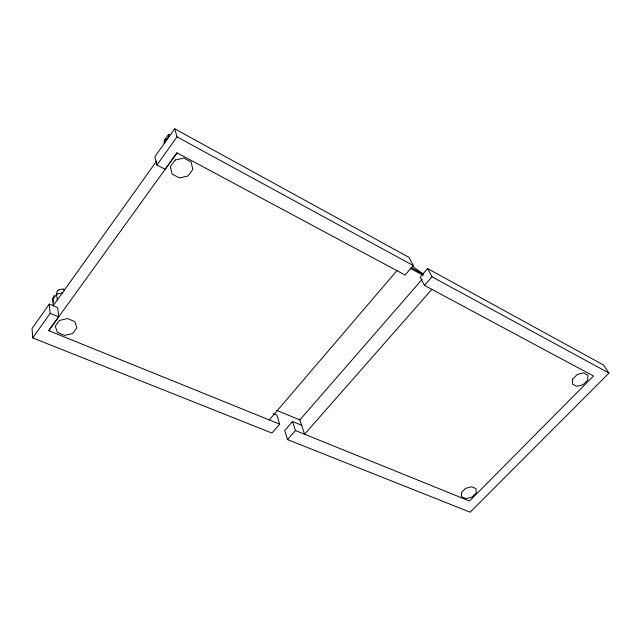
<?xml version="1.0" encoding="UTF-8"?>
<svg xmlns="http://www.w3.org/2000/svg" width="641" height="641" viewBox="0 0 641 641"><rect width="100%" height="100%" fill="white"/><g stroke="black" fill="none" stroke-linecap="round" stroke-linejoin="round"><path stroke-width="0.96" d="M168.551 134.442L168.751 136.725L164.056 143.264L164.392 140.243L168.551 134.442L169.753 134.41M279.644 424.134L48.756 330.636L58.627 316.854L57.698 307.608L49.317 304.098L32.05 328.504L32.707 337.903L271.936 433.052L279.644 424.134L276.848 415.096L273.162 413.581M174.681 128.809L154.842 156.757L156.925 165.009L165.162 169.32L177.02 152.838L405.128 275.037L413.261 265.566L408.966 257.353L174.681 128.809L177.004 136.845L413.261 265.566M32.707 337.903L50.166 313.361L49.317 304.098M156.925 165.009L177.004 136.845M53.099 305.837L156.62 161.091M48.756 330.636L177.02 152.838M54.245 295.277L52.69 298.538L53.243 305.645M164.392 140.243L165.915 138.752M269.284 419.943L396.923 270.662M292.536 421.514L284.7 430.544L287.529 439.598L470.149 512.191L608.95 373.078L603.558 365.025L427.579 268.579L420.135 277.152L424.462 285.413L593.486 376.003L469.508 501.022L295.445 430.528L292.536 421.514L301.791 425.312M422.251 279.236L299.86 419.919L276.904 410.456M287.529 439.598L295.445 430.528M424.462 285.413L432.002 276.792L427.579 268.579M431.834 289.355L304.587 434.229L299.595 419.11M63.395 289.355L63.9 289.243L64.34 290.245M63.651 289.155C55.086 288.706 56.416 293.778 57.353 299.956M62.922 292.681L56.769 294.107L52.682 299.772L53.596 302.384M58.099 290.437L58.78 290.421M50.166 313.361L58.627 316.854M411.081 267.593L423.164 274.156M410.192 268.275L423.14 275.293M432.002 276.792L608.95 373.078M412.307 266.191L423.236 274.052M572.637 379.111L572.453 384.039L576.764 386.355L583.078 384.712L587.685 380.129L587.925 375.193L583.622 372.846L577.269 374.448L572.637 379.111M175.217 159.97L170.354 166.652L172.125 174.064L179.4 177.934L187.933 176.051L192.797 169.488L191.138 162.013L183.863 158.079L175.217 159.97M59.429 320.46L55.214 326.221L57.394 332.391L64.613 335.403L72.641 333.504L76.864 327.783L74.813 321.614L67.577 318.545L59.429 320.46M465.566 488.378L461.416 492.56L461.624 496.807L466.063 498.642L472.088 497.031L476.231 492.889L476.047 488.65L471.64 486.759L465.566 488.378"/></g></svg>
